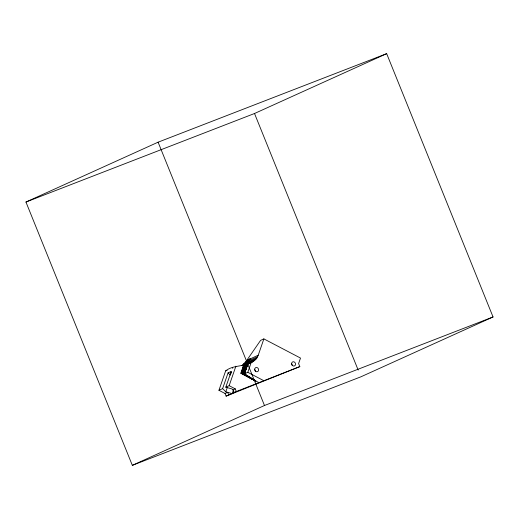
<?xml version="1.0" encoding="UTF-8"?>
<svg xmlns="http://www.w3.org/2000/svg" width="519" height="519" viewBox="0 0 519 519"><rect width="100%" height="100%" fill="white"/><g stroke="black" fill="none" stroke-linecap="round" stroke-linejoin="round"><path stroke-width="0.78" d="M258.222 355.236L247.226 360.212L244.157 365.136L246.155 362.859L246.733 360.439L260.577 340.386L263.873 338.894L300.507 358.065L298.6 363.585L299.826 366.609L226.115 396.133L225.051 393.499L218.934 390.301L225.681 370.806C232.285 365.668 240.589 366.628 247.946 363.871L244.507 373.803L242.658 373.823L240.829 373.167L243.632 365.071L241.257 373.369L255.711 380.952L244.507 373.803L247.784 363.949L245.604 364.967C250.489 362.995 256.568 360.893 258.222 355.236L263.873 338.894M230.592 374.108L230.378 373.18L231.24 372.636M249.354 359.291C247.563 364.928 241.497 369.47 248.53 359.712L247.012 363.151L245.344 364.935L247.342 363.053L249.354 359.291L247.498 363.021L245.474 364.935L248.348 361.847L249.6 359.161L248.711 361.743L245.461 364.935M249.139 359.408C248.828 362.003 247.213 364.027 244.793 364.786L246.687 362.567L248.05 359.894L247.128 362.333L244.962 365.078L246.681 363.287L248.653 359.654L247.187 363.099L245.409 364.928L247.342 363.053L248.938 359.518L247.978 361.97L245.26 364.961L247.784 362.041L248.783 359.596L247.621 362.106L245.124 365.013L246.849 363.216L248.393 359.764L245.954 364.208M231.208 372.065L230.799 373.427L231.305 372.071M247.784 363.949L244.248 373.888L247.667 363.994L245.526 365.006L246.934 364.28L243.917 373.933L255.711 380.952L242.658 373.823L245.39 364.747L242.185 373.706L255.711 380.952L244.248 373.888L247.466 364.079L245.481 365.019M245.273 364.773L242.185 373.706L244.871 364.863L241.718 373.55L255.711 380.952L243.534 373.94L246.473 364.435L245.234 365.013M242.185 373.706L244.974 364.844M230.397 373.771L230.923 372.305M244.76 365.201L246.103 364.552L243.113 373.901L255.711 380.952M230.326 373.459L230.819 372.071M247.466 364.079L243.917 373.933L247.206 364.176L245.377 365.065L247.946 363.871M244.248 373.888L247.582 364.027M242.658 373.823L245.792 364.643L244.579 365.253L247.128 362.333L248.238 359.823L246.304 363.469L244.572 365.253L245.837 364.63L242.658 373.823L246.103 364.552M246.934 364.28L243.534 373.94L246.823 364.319L244.786 365.246L253.583 361.263M218.934 390.301L222.606 388.634L228.062 372.869L231.26 371.422L225.804 387.187L232.051 388.971L232.992 389.899L234.056 392.533L235.379 392.092L226.115 396.133M225.804 387.187L229.145 385.675L235.892 366.18M243.534 373.94L246.869 364.299M243.917 373.933L247.304 364.137L245.416 365.045M244.507 373.803L247.803 372.311L251.241 362.379L252.266 361.983M232.071 393.584L225.81 391.8L227.374 387.291M232.259 393.506L233.291 390.528M244.164 364.987L241.257 373.369L244.222 364.98L241.718 373.55L244.715 364.889M246.473 364.435L243.113 373.901L246.369 364.468L244.923 365.149M248.711 361.743L250.009 358.953L247.719 362.976L242.139 365.512L243.794 365.344L244.877 364.28L243.813 363.955L256.821 358.071M245.364 364.481L246.687 362.567L247.563 360.069L246.402 362.723L244.443 364.974L245.824 363.053L245.344 362.256L249.496 360.381L250.113 358.908M242.139 365.512L247.226 360.212L246.155 362.859L244.157 365.136M232.428 368.205L232.836 368.036M25.95 202.04L158.1 142.187L386.668 53.658L493.05 316.96L360.9 376.813L132.332 465.342L25.95 202.04L254.518 113.505L386.668 53.658M249.496 360.381L257.606 356.709M247.771 362.969L255.88 359.297M246.687 364.04L254.797 360.368M225.051 393.499L227.646 392.319L228.71 394.953M232.992 389.899L235.263 388.874L236.327 391.508L234.056 392.533M236.327 391.508L299.826 366.609M132.332 465.342L264.482 405.495L493.05 316.96M242.302 365.382L244.877 364.28L243.761 364.014M225.681 370.806L227.16 370.592M247.803 372.311L263.665 380.615M240.829 373.167L259.052 382.704M229.145 385.675L235.263 388.874M245.124 362.534L245.824 363.053M228.062 372.869L230.352 375.127M222.606 388.634L225.81 391.8M254.518 113.505L358.175 370.06M158.1 142.187L264.482 405.495M246.363 360.958L246.609 361.691M254.615 369.612A2.199 1.894 65.6 0 1 255.322 371.338M291.438 363.8A2.199 1.894 65.6 0 1 292.249 365.661M247.797 359.985L246.921 362.437L245.098 364.623L247.797 359.985M254.725 369.197A2.199 1.894 65.6 0 0 257.502 371.649A2.199 1.894 65.6 0 0 257.774 367.99A2.199 1.894 65.6 0 0 254.725 369.197M291.652 363.436A2.199 1.894 65.6 0 0 294.39 365.947A2.199 1.894 65.6 0 0 294.734 362.307A2.199 1.894 65.6 0 0 291.652 363.436"/></g></svg>
